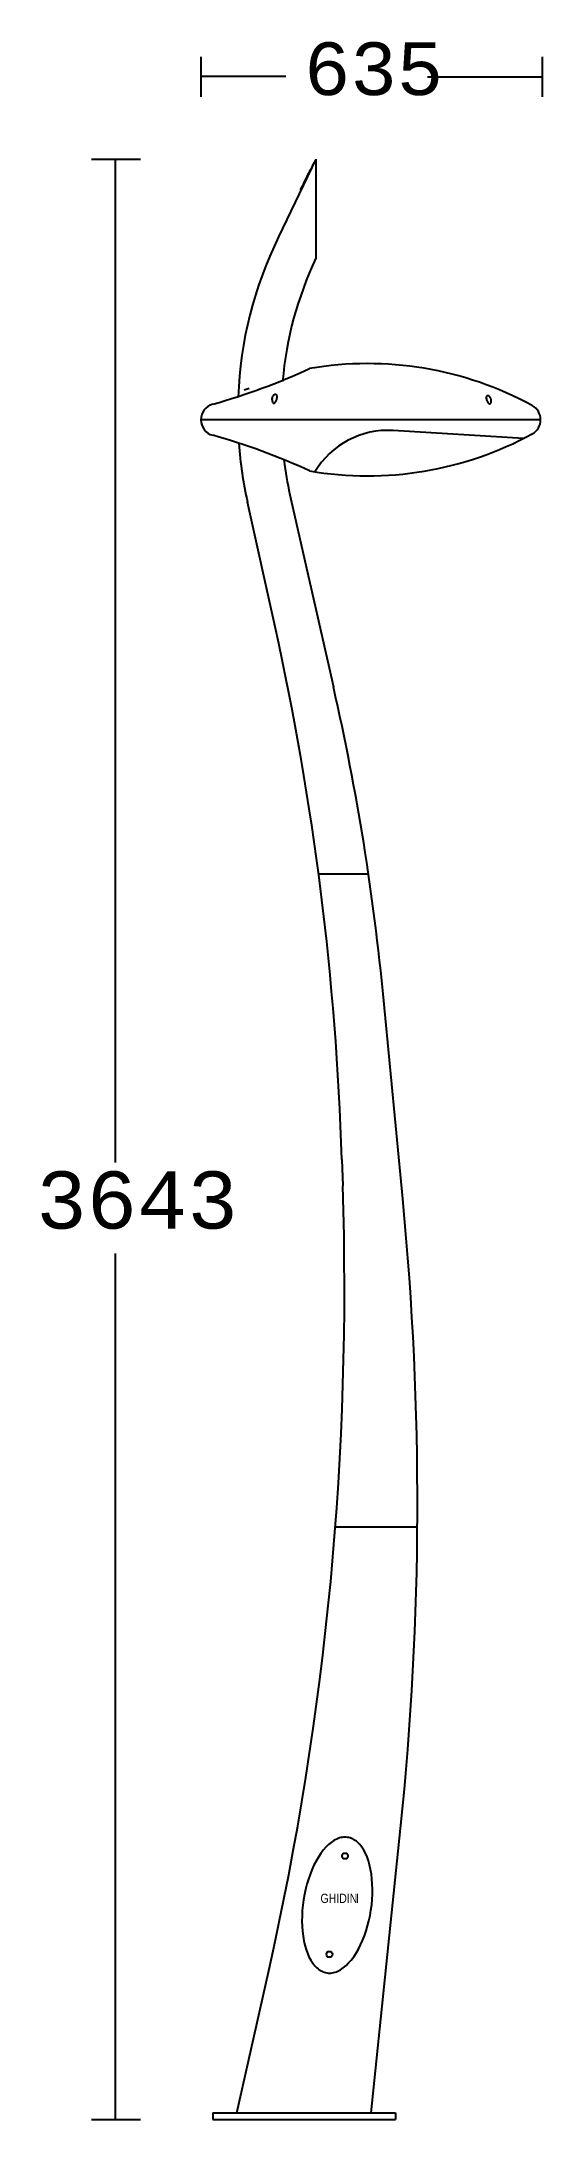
# Model space of a CAD drawing. Extents: x 1 to 94, y 0 to 384.
import ezdxf

# ---------------------------------------------------------------- set-up
doc = ezdxf.new("R2010")
doc.units = 0
doc.layers.add('LIVELLO_1', color=160, linetype='Continuous')
doc.styles.add('STD', font='txt')

# ---------------------------------------------------------------- blocks, each defined once
blk = doc.blocks.new('AI9-BLK1')
at = {"layer": 'LIVELLO_1', "color": 7}
for p, q in [((-16.44, 181.66), (-16.44, 189.04)), ((46.73, 181.66), (46.73, 189.04)), ((-16.31, 185.51), (-0.74, 185.51)), ((25.46, 185.35), (46.73, 185.35)), ((-36.74, 170.14), (-27.64, 170.14)), ((-32.31, -15.28), (-32.31, 170.14)), ((4.81, 170.14), (-2.12, 155.78)), ((4.81, 170.14), (4.81, 151.84)), ((-7.54, 127.76), (-8.46, 127.47)), ((46.38, 122), (-16.47, 122)), ((46.38, 122), (-16.47, 122)), ((43.19, 118.52), (19.09, 120)), ((0, 108.13), (8.03, 72.64)), ((-2.75, 83.71), (-7.85, 106.75)), ((5.17, 38.09), (14.52, 38.09)), ((20.87, -21.99), (17.35, 14.61)), ((9.61, -14.73), (9.77, -19.62)), ((-32.31, -192.15), (-32.31, -32.08)), ((8.3, -82.62), (23.65, -82.62)), ((15.04, -190.95), (20.46, -138.4)), ((-9.83, -190.95), (-3.98, -164.93)), ((-14.29, -190.95), (19.53, -190.95)), ((-14.29, -190.95), (-14.29, -192.15)), ((19.53, -190.95), (19.53, -192.15)), ((-36.74, -192.15), (-27.64, -192.15)), ((-14.29, -192.15), (19.53, -192.15))]:
    blk.add_line(p, q, dxfattribs=at)
blk.add_lwpolyline([(6.83, -165.06), (7.07, -165.09), (7.32, -165.1), (7.57, -165.09), (7.83, -165.06), (8.08, -165.01), (8.34, -164.94), (8.59, -164.85), (8.85, -164.74), (9.1, -164.62), (9.36, -164.47), (9.87, -164.13), (10.37, -163.71), (10.86, -163.23), (11.34, -162.68), (11.8, -162.07), (12.24, -161.4), (12.66, -160.67), (13.06, -159.89), (13.43, -159.07), (13.77, -158.21), (14.09, -157.31), (14.36, -156.39), (14.61, -155.43), (14.81, -154.47), (14.98, -153.49), (15.12, -152.5), (15.21, -151.52), (15.26, -150.54), (15.27, -149.57), (15.24, -148.62), (15.17, -147.7), (15.07, -146.8), (14.92, -145.94), (14.73, -145.12), (14.51, -144.35), (14.26, -143.63), (13.96, -142.96), (13.64, -142.35), (13.29, -141.8), (12.9, -141.33), (12.7, -141.11), (12.5, -140.91), (12.28, -140.74), (12.07, -140.57), (11.84, -140.43), (11.61, -140.31), (11.38, -140.2), (11.15, -140.12), (10.91, -140.05), (10.66, -140.01), (10.42, -139.97), (10.17, -139.97), (9.92, -139.98), (9.66, -140.01), (9.41, -140.06), (9.15, -140.13), (8.9, -140.22), (8.64, -140.32), (8.38, -140.45), (8.13, -140.59), (7.62, -140.94), (7.12, -141.35), (6.63, -141.84), (6.15, -142.39), (5.69, -143), (5.25, -143.67), (4.83, -144.4), (4.43, -145.17), (4.06, -145.99), (3.71, -146.86), (3.4, -147.75), (3.12, -148.68), (2.88, -149.63), (2.67, -150.6), (2.51, -151.58), (2.37, -152.56), (2.28, -153.55), (2.23, -154.53), (2.22, -155.5), (2.24, -156.44), (2.32, -157.37), (2.42, -158.26), (2.57, -159.12), (2.75, -159.94), (2.98, -160.72), (3.23, -161.44), (3.52, -162.11), (3.85, -162.72), (4.2, -163.26), (4.58, -163.74), (4.78, -163.96), (4.99, -164.15), (5.2, -164.33), (5.42, -164.49), (5.64, -164.63), (5.87, -164.76), (6.11, -164.86), (6.34, -164.95), (6.58, -165.01)], close=True, dxfattribs=at)
for centre, radius in [((10.18, -143.45), 0.546), ((7.3, -161.63), 0.548)]:
    blk.add_circle(centre, radius, dxfattribs=at)
at = {"layer": 'LIVELLO_1', "color": 1}
blk.add_open_spline([(4.81, 170.14), (2.83, 166.38), (3.81, 168.29), (1.9, 164.5)], degree=3, dxfattribs=at)
at = {"layer": 'LIVELLO_1', "color": 7}
for points in [[(-2.12, 155.78), (-6.68, 146.35), (-9.21, 136.51), (-9.59, 126.19)], [(4.81, 151.84), (1.36, 144.54), (-0.69, 137), (-1.37, 129.07)], [(-14.29, 124.87), (-8.08, 126.61), (-2.22, 128.76), (3.64, 131.46)], [(-14.29, 124.87), (-8.08, 126.61), (-2.22, 128.76), (3.64, 131.46)], [(44.82, 124.62), (32.24, 131.45), (17.75, 133.86), (3.64, 131.46)], [(44.82, 124.62), (32.24, 131.45), (17.75, 133.86), (3.64, 131.46)], [(3.64, 112.53), (-2.22, 115.23), (-8.08, 117.38), (-14.29, 119.12)], [(3.64, 112.53), (-2.22, 115.23), (-8.08, 117.38), (-14.29, 119.12)], [(3.64, 112.53), (17.75, 110.13), (32.24, 112.54), (44.82, 119.37)], [(3.64, 112.53), (17.75, 110.13), (32.24, 112.54), (44.82, 119.37)], [(19.09, 120), (13.21, 120.36), (7.63, 117.42), (4.6, 112.37)], [(-9.46, 117.63), (-9.21, 113.85), (-8.67, 110.48), (-7.85, 106.75)], [(-1.11, 114.56), (-0.83, 112.25), (-0.52, 110.41), (0, 108.13)], [(9.61, -14.72), (8.53, 18.62), (4.44, 51.14), (-2.75, 83.71)], [(17.35, 14.61), (15.43, 34.64), (12.48, 53), (8.03, 72.64)], [(-3.98, -164.93), (6.79, -117.05), (11.37, -68.67), (9.77, -19.62)], [(20.46, -138.4), (24.49, -99.37), (24.63, -61.04), (20.87, -21.98)]]:
    blk.add_open_spline(points, degree=3, dxfattribs=at)
for points, knots in [([(-14.29, 124.87), (-15.58, 124.51), (-16.47, 123.33), (-16.47, 122), (-16.47, 120.66), (-15.58, 119.48), (-14.29, 119.12)], [0, 0, 0, 0, 1, 1, 1, 2, 2, 2, 2]), ([(-2.38, 126.19), (-2.38, 126.09), (-2.4, 126), (-2.42, 125.9), (-2.44, 125.8), (-2.47, 125.71), (-2.51, 125.62), (-2.54, 125.53), (-2.59, 125.44), (-2.64, 125.35), (-2.66, 125.31), (-2.69, 125.27), (-2.72, 125.23), (-2.75, 125.19), (-2.78, 125.15), (-2.81, 125.12), (-2.85, 125.09), (-2.89, 125.06), (-2.94, 125.05), (-2.96, 125.04), (-2.99, 125.04), (-3.01, 125.04), (-3.04, 125.05), (-3.06, 125.06), (-3.08, 125.07), (-3.12, 125.09), (-3.16, 125.13), (-3.18, 125.17), (-3.21, 125.21), (-3.23, 125.26), (-3.25, 125.3), (-3.29, 125.39), (-3.31, 125.49), (-3.32, 125.59), (-3.33, 125.69), (-3.34, 125.78), (-3.33, 125.88), (-3.32, 125.98), (-3.3, 126.08), (-3.27, 126.17), (-3.23, 126.26), (-3.18, 126.35), (-3.13, 126.43), (-3.07, 126.51), (-3, 126.58), (-2.91, 126.62), (-2.82, 126.67), (-2.72, 126.7), (-2.63, 126.68), (-2.58, 126.66), (-2.53, 126.64), (-2.5, 126.61), (-2.46, 126.57), (-2.44, 126.53), (-2.42, 126.48), (-2.4, 126.43), (-2.39, 126.39), (-2.39, 126.34), (-2.38, 126.29), (-2.38, 126.24), (-2.38, 126.19)], [0, 0, 0, 0, 1, 1, 1, 2, 2, 2, 3, 3, 3, 4, 4, 4, 5, 5, 5, 6, 6, 6, 7, 7, 7, 8, 8, 8, 9, 9, 9, 10, 10, 10, 11, 11, 11, 12, 12, 12, 13, 13, 13, 14, 14, 14, 15, 15, 15, 16, 16, 16, 17, 17, 17, 18, 18, 18, 19, 19, 19, 20, 20, 20, 20]), ([(37.25, 125.45), (37.25, 125.36), (37.24, 125.27), (37.21, 125.18), (37.2, 125.14), (37.18, 125.1), (37.15, 125.06), (37.13, 125.02), (37.1, 124.98), (37.06, 124.95), (37.02, 124.93), (36.97, 124.92), (36.93, 124.93), (36.89, 124.93), (36.85, 124.96), (36.81, 124.98), (36.77, 125.01), (36.74, 125.05), (36.71, 125.08), (36.68, 125.12), (36.65, 125.15), (36.62, 125.19), (36.57, 125.26), (36.53, 125.34), (36.49, 125.43), (36.45, 125.51), (36.41, 125.59), (36.39, 125.68), (36.36, 125.77), (36.34, 125.86), (36.32, 125.95), (36.32, 125.99), (36.31, 126.04), (36.31, 126.08), (36.32, 126.13), (36.32, 126.18), (36.33, 126.22), (36.35, 126.26), (36.37, 126.31), (36.4, 126.34), (36.42, 126.38), (36.47, 126.4), (36.51, 126.41), (36.59, 126.44), (36.69, 126.42), (36.77, 126.38), (36.86, 126.34), (36.93, 126.28), (36.99, 126.21), (37.05, 126.14), (37.1, 126.07), (37.14, 125.98), (37.18, 125.9), (37.21, 125.81), (37.23, 125.73), (37.25, 125.64), (37.26, 125.54), (37.25, 125.45)], [0, 0, 0, 0, 1, 1, 1, 2, 2, 2, 3, 3, 3, 4, 4, 4, 5, 5, 5, 6, 6, 6, 7, 7, 7, 8, 8, 8, 9, 9, 9, 10, 10, 10, 11, 11, 11, 12, 12, 12, 13, 13, 13, 14, 14, 14, 15, 15, 15, 16, 16, 16, 17, 17, 17, 18, 18, 18, 19, 19, 19, 19]), ([(44.82, 119.37), (45.78, 119.9), (46.38, 120.9), (46.38, 122), (46.38, 123.09), (45.78, 124.09), (44.82, 124.62)], [0, 0, 0, 0, 1, 1, 1, 2, 2, 2, 2])]:
    blk.add_open_spline(points, degree=3, knots=knots, dxfattribs=at)
at = {"layer": 'LIVELLO_1', "color": 7, "attachment_point": 1, "style": 'STD'}
for s, insert, char_height in [('\\fCourier|b0|i0;\\H9.7402;\\W0.88;\\C7;635', (2.59, 191.74), 9.7402), ('\\fCourier|b0|i0;\\H10.5715;\\W0.88;\\C7;3643', (-46.95, -16.93), 10.5715), ('\\fArial Narrow|b0|i0;\\H1.7037;\\C7;GHIDIN', (5.64, -150.43), 1.7037), ('\\fArial Narrow|b0|i0;\\H1.7037;\\C7;I', (12.23, -150.43), 1.7037)]:
    blk.add_mtext(s, dxfattribs=dict(at, insert=insert, char_height=char_height))

msp = doc.modelspace()

# ---------------------------------------------------------------- block references
at = {"layer": 'LIVELLO_1', "color": 7}
msp.add_blockref('AI9-BLK1', (46.803689, 192.285248), dxfattribs=at)

doc.saveas('drawing.dxf')
